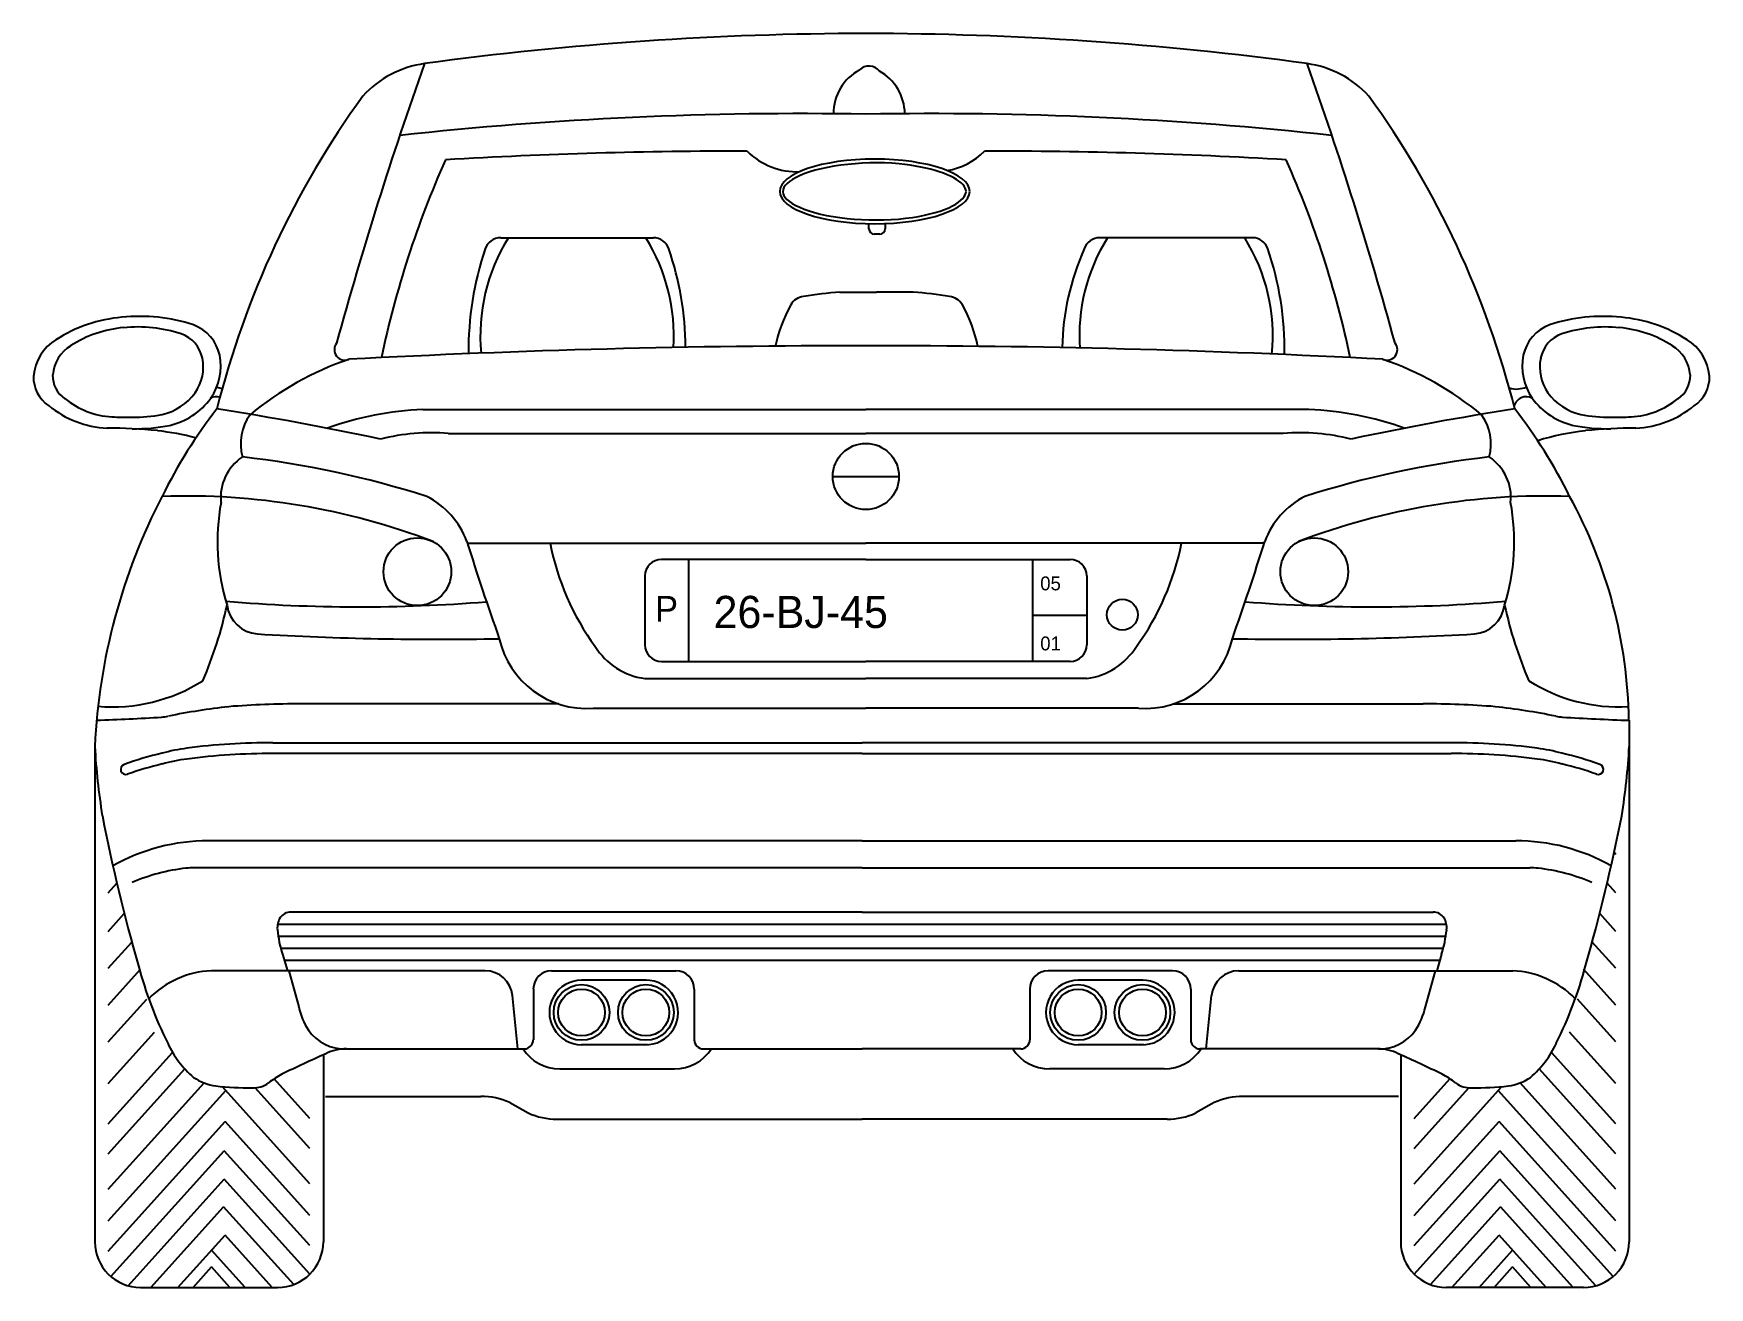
# Model space of a CAD drawing. Header units: millimetres. Extents: x -1037 to 1060, y 0 to 1568.
import ezdxf

# ---------------------------------------------------------------- set-up
doc = ezdxf.new("R2010")
doc.units = ezdxf.units.MM
doc.layers.add('ceco.net 215', color=7, linetype='Continuous')
doc.styles.add('AREAL', font='')
doc.styles.get('AREAL').set_extended_font_data('AvantGarde Bk BT')

msp = doc.modelspace()

# ---------------------------------------------------------------- linework, layer by layer
at = {"layer": 'ceco.net 215'}
for p, q in [((8.6, 1324), (8.6, 1330.3)), ((29, 1330.5), (29, 1324)), ((-452.1, 1312.8), (-261, 1312.8)), ((22.2, 1317.2), (15.4, 1317.2)), ((488.5, 1312.8), (297.4, 1312.8)), ((-27.6, 1244.6), (18.2, 1244.6)), ((63.9, 1244.6), (18.2, 1244.6)), ((-549.4, 1098), (4.8, 1098)), ((558.9, 1098), (4.8, 1098)), ((-517.6, 1068), (4.8, 1068)), ((527.1, 1068), (4.8, 1068)), ((-36.6, 1014.2), (46.2, 1014.2)), ((-493.8, 930.8), (4.8, 930.8)), ((503.3, 930.8), (4.8, 930.8)), ((4.8, 910.5), (-250.9, 910.5)), ((-216.9, 783), (-216.9, 910.5)), ((4.8, 910.5), (260.4, 910.5)), ((213.7, 783), (213.7, 910.5)), ((-271.6, 889.8), (-271.6, 803.7)), ((281.2, 889.8), (281.2, 803.7)), ((213.7, 840.7), (281.2, 840.7)), ((-250.9, 783), (4.8, 783)), ((260.4, 783), (4.8, 783)), ((-271.6, 761.4), (4.8, 761.4)), ((281.2, 761.4), (4.8, 761.4)), ((-379.7, 729.7), (-702, 729.7)), ((-336.4, 724.3), (4.8, 724.3)), ((346, 724.3), (4.8, 724.3)), ((389.2, 729.7), (702, 729.7)), ((960, 709.3), (960, 56.9)), ((-960, 676.6), (-960, 57.2)), ((-737.1, 681.2), (0, 681.2)), ((737.1, 681.2), (0, 681.2)), ((0, 667.7), (-737.1, 667.7)), ((0, 667.7), (737.1, 667.7)), ((0, 558.6), (-817.9, 558.6)), ((0, 558.6), (817.9, 558.6)), ((0, 524.9), (-835.5, 524.9)), ((0, 524.9), (835.5, 524.9)), ((943.2, 541.6), (941.1, 543.9)), ((-943.2, 493.4), (-932.3, 505.5)), ((943.2, 493.4), (932.3, 505.5)), ((-943.2, 445.3), (-923.1, 467.6)), ((0, 469.5), (-714.6, 469.5)), ((0, 469.5), (714.6, 469.5)), ((943.2, 445.3), (923.1, 467.6)), ((-731.2, 454.5), (731.2, 454.5)), ((-943.2, 399.3), (-913.7, 432)), ((-730.5, 439.5), (730.5, 439.5)), ((-727.3, 424.5), (727.3, 424.5)), ((943.2, 399.3), (913.7, 432)), ((-725.2, 417), (-719, 396.1)), ((-723, 409.5), (723, 409.5)), ((725.2, 417), (719, 396.1)), ((-943.2, 353.2), (-902.7, 398.1)), ((-471.4, 396.1), (-814.1, 396.1)), ((-717.3, 396.1), (-704.8, 350.8)), ((-388.4, 396.1), (-232.9, 396.1)), ((-269.8, 384.2), (-350.9, 384.2)), ((388.4, 396.1), (232.9, 396.1)), ((351.5, 384.2), (270.4, 384.2)), ((471.4, 396.1), (814.1, 396.1)), ((717.3, 396.1), (704.8, 350.8)), ((943.2, 353.2), (902.7, 398.1)), ((-943.2, 307.2), (-895, 360.6)), ((-430.5, 298.4), (-437.2, 365.2)), ((-411.2, 373.2), (-411.2, 309.8)), ((-210.1, 373.2), (-210.1, 309.8)), ((210.1, 373.2), (210.1, 309.8)), ((411.2, 373.2), (411.2, 309.8)), ((430.5, 298.4), (437.2, 365.2)), ((943.2, 307.2), (895, 360.6)), ((-943.2, 254.9), (-885.2, 319.2)), ((943.2, 254.9), (885.2, 319.2)), ((-943.2, 204.6), (-862.6, 293.9)), ((-645, 298.4), (-422.7, 298.4)), ((-268.5, 303.6), (-350.9, 303.5)), ((-198.6, 298.4), (0, 298.4)), ((198.6, 298.4), (0, 298.4)), ((352.8, 303.6), (270.4, 303.5)), ((645, 298.4), (422.7, 298.4)), ((943.2, 204.6), (862.6, 293.9)), ((-943.2, 167), (-847.2, 273.3)), ((-674, 290.8), (-674, 57.2)), ((-378.1, 273.4), (-234.6, 273.4)), ((378.1, 273.4), (234.6, 273.4)), ((674, 290.8), (674, 57.2)), ((943.2, 167), (847.2, 273.3)), ((-943.2, 123), (-823.3, 255.9)), ((-690.8, 211.4), (-735.6, 261)), ((690.8, 211.4), (735.6, 261)), ((943.2, 123), (823.3, 255.9)), ((-943.2, 83.3), (-796, 246.3)), ((-690.8, 129.8), (-800.5, 251.3)), ((-690.8, 173.7), (-759.4, 249.8)), ((-671.4, 239), (-476.8, 239)), ((-440.8, 231.3), (-417.8, 218.3)), ((440.8, 231.3), (417.8, 218.3)), ((671.4, 239), (476.8, 239)), ((690.8, 129.8), (800.5, 251.3)), ((690.8, 173.7), (759.4, 249.8)), ((943.2, 83.3), (796, 246.3)), ((-381.8, 210.6), (0, 210.6)), ((381.8, 210.6), (0, 210.6)), ((-943.2, 45.6), (-797, 207.6)), ((-690.8, 90), (-797, 207.6)), ((690.8, 90), (797, 207.6)), ((943.2, 45.6), (797, 207.6)), ((-939.9, 13.7), (-797.9, 171)), ((-690.8, 52.3), (-797.9, 171)), ((690.8, 52.3), (797.9, 171)), ((939.9, 13.7), (797.9, 171)), ((-918.2, 2.1), (-797.9, 135.4)), ((-690.8, 16.8), (-797.9, 135.4)), ((690.8, 16.8), (797.9, 135.4)), ((918.2, 2.1), (797.9, 135.4)), ((-889.9, 0), (-798.8, 100.9)), ((-711.1, 3.7), (-798.8, 100.9)), ((711.1, 3.7), (798.8, 100.9)), ((889.9, 0), (798.8, 100.9)), ((-855.9, 0), (-797, 65.3)), ((-738, 0), (-797, 65.3)), ((738, 0), (797, 65.3)), ((855.9, 0), (797, 65.3)), ((-772, 0), (-814, 46.5)), ((772, 0), (814, 46.5)), ((-837, 0), (-814, 25.6)), ((-790.9, 0), (-814, 25.6)), ((790.9, 0), (814, 25.6)), ((837, 0), (814, 25.6)), ((-902.7, 0), (-731.2, 0)), ((902.7, 0), (731.2, 0))]:
    msp.add_line(p, q, dxfattribs=at)
for centre, radius in [((4.8, 1014.2), 41.4), ((-556.3, 895.1), 42.4), ((565.8, 895.1), 42.4), ((325.8, 841.3), 19.3), ((-350.9, 343.9), 34.8), ((-270.4, 343.9), 34.8), ((270.4, 343.9), 34.8), ((350.9, 343.9), 34.8), ((-350.9, 343.9), 29.3), ((-270.4, 343.9), 29.3), ((270.4, 343.9), 29.3), ((350.9, 343.9), 29.3)]:
    msp.add_circle(centre, radius, dxfattribs=at)
for centre, radius, start, end in [((8.4, -2560.4), 4128.6, 90.0499, 97.7356), ((1.2, -2560.4), 4128.6, 82.2644, 89.9501), ((4092.8, -122), 4925.7, 160.3962, 164.6623), ((-530, 1403.9), 127.8, 97.7929, 137.8), ((25.7, 1468.3), 61.4, 117.9441, 180.5013), ((8.7, 1510.6), 16.8, 39.1192, 134.5247), ((-8.4, 1467), 62, 0.7915, 60.9933), ((-4083.3, -122), 4925.7, 15.3377, 19.6038), ((539.5, 1403.9), 127.8, 42.2, 82.2071), ((297.8, 821.3), 1139.3, 144.0696, 165.9025), ((-288.3, 821.3), 1139.3, 14.0975, 35.9304), ((-77.7, -3139.4), 4607.4, 88.9749, 96.2392), ((87.2, -3139.4), 4607.4, 83.7608, 91.0251), ((613.6, 906.2), 1241.8, 156.0491, 168.0706), ((-144.6, -5121.1), 6542.3, 89.99198, 93.30025), ((-82, 1482.3), 86.9, 224.7618, 272.7144), ((91.5, 1482.3), 86.9, 280.0343, 315.2382), ((154.1, -5121.1), 6542.3, 86.69975, 90.00802), ((-604.1, 906.2), 1241.8, 11.9294, 23.9509), ((15.4, 1324), 6.78, 180, 270), ((22.2, 1324), 6.78, 270, 0), ((-246, 1190.1), 231.6, 148.0213, 185.3707), ((-452.1, 1292.4), 20.4, 90, 161.2577), ((-467.1, 1190.1), 231.6, 356.3816, 31.9787), ((-261, 1292.4), 20.4, 18.7423, 90), ((503.5, 1190.1), 231.6, 148.0213, 183.8814), ((297.4, 1292.4), 20.4, 90, 161.2577), ((282.4, 1190.1), 231.6, 354.3599, 31.9787), ((488.5, 1292.4), 20.4, 18.7423, 90), ((-96.8, 1171.8), 395.6, 161.2577, 180.5815), ((-616.3, 1171.8), 395.6, 0.5743, 18.7423), ((571, 1168.5), 320.7, 155.994, 178.7569), ((133.2, 1171.8), 395.6, 359.2558, 18.7423), ((-71.4, 1218.9), 20.4, 95.2504, 150.8372), ((-4.7, 852.8), 392.5, 93.3417, 100.0581), ((41.1, 852.8), 392.5, 79.9419, 86.6583), ((107.7, 1218.9), 20.4, 29.1628, 84.7496), ((71, 1139.5), 183.4, 150.8372, 168.4207), ((-34.6, 1139.5), 183.4, 11.5723, 29.1628), ((-34.6, 1139.5), 183.4, 11.5723, 29.1628), ((-909.6, 1029.6), 184.5, 95.1322, 122.4344), ((-910.6, 1052.7), 148.3, 95.1322, 122.4344), ((-903.9, 996.8), 217.7, 71.952, 95.8531), ((-906, 1026.3), 174.9, 71.952, 95.8531), ((-854, 1155.4), 51.4, 11.6318, 70.1034), ((877.7, 1155.4), 51.4, 109.8966, 168.3682), ((927.6, 996.8), 217.7, 84.1469, 108.048), ((929.7, 1026.3), 174.9, 84.1469, 108.048), ((934.3, 1052.7), 148.3, 57.5656, 84.8678), ((933.3, 1029.6), 184.5, 57.5656, 84.8678), ((-977, 1134.4), 59.8, 121.8156, 174.8513), ((-964.7, 1136.9), 48.1, 121.8156, 174.8513), ((-865.8, 1153.8), 41.3, 11.6318, 70.1034), ((-647.1, 1172.8), 13.1, 142.0353, 292.7421), ((-5.2, -10790.4), 11968.1, 89.9521, 93.05028), ((14.8, -10790.4), 11968.1, 86.94972, 90.0479), ((656.7, 1172.8), 13.1, 247.2579, 37.9647), ((889.5, 1153.8), 41.3, 109.8966, 168.3682), ((988.4, 1136.9), 48.1, 5.1487, 58.1844), ((1000.7, 1134.4), 59.8, 5.1487, 58.1844), ((-879.7, 1151), 55.5, 324.7107, 11.5387), ((-871.3, 1152), 69, 324.7107, 11.5387), ((-512.4, 784.2), 398.2, 109.0039, 129.505), ((521.9, 784.2), 398.2, 50.495, 70.9961), ((895, 1152), 69, 168.4613, 215.2893), ((903.5, 1151), 55.5, 168.4613, 215.2893), ((-993.5, 1138.6), 43.2, 178.4328, 236.0708), ((-978, 1140.3), 34.7, 178.4328, 236.0708), ((1001.7, 1140.3), 34.7, 303.9292, 1.5672), ((1017.2, 1138.6), 43.2, 303.9292, 1.5672), ((-933.8, 1188.6), 99.8, 230.5179, 267.2559), ((-891.8, 1160.8), 71, 283.0504, 323.857), ((-886.2, 1164.2), 88.3, 283.0504, 323.857), ((-807.5, 1098.1), 15.9, 75.0381, 117.7897), ((-791.3, 1177.3), 53.9, 252.6002, 260.1421), ((818.4, 1149), 25.4, 250.1216, 276.9147), ((831.2, 1098.1), 15.9, 62.2103, 165.1303), ((815, 1177.3), 53.9, 276.9147, 287.3998), ((909.9, 1164.2), 88.3, 216.143, 256.9496), ((915.5, 1160.8), 71, 216.143, 256.9496), ((957.5, 1188.6), 99.8, 272.7441, 309.4821), ((-938.6, 1198.7), 124.2, 230.5179, 267.2559), ((-910.4, 1265.6), 177.3, 269.0763, 281.2841), ((-311.4, 711.7), 628.9, 142.0219, 153.8033), ((-1380.1, -2571.9), 3715.1, 77.9178, 81.1295), ((-715.7, 1055.2), 61.8, 144.0701, 195.5749), ((-534, 704.5), 393.8, 92.2386, 110.0276), ((543.6, 704.5), 393.8, 69.9724, 87.7614), ((1389.6, -2571.9), 3715.1, 98.8705, 102.0822), ((725.2, 1055.2), 61.8, 344.4251, 35.9299), ((321, 711.7), 628.9, 26.1967, 37.9781), ((934.2, 1265.6), 177.3, 258.7159, 270.9237), ((962.3, 1198.7), 124.2, 272.7441, 309.4821), ((-941, 514.7), 560, 83.917, 90.3647), ((-919.5, 1384.6), 296.4, 266.3048, 271.2008), ((-909.5, 1294.6), 220.7, 269.0763, 281.2841), ((-918.4, 744.1), 329.4, 75.0631, 83.581), ((942.2, 744.1), 329.4, 96.419, 107.0921), ((933.2, 1294.6), 220.7, 258.7159, 270.9237), ((964.7, 514.7), 560, 89.6353, 96.083), ((943.2, 1384.6), 296.4, 268.7992, 273.6952), ((-539.1, 812.8), 256.1, 85.1919, 104.3301), ((548.6, 812.8), 256.1, 75.6699, 94.8081), ((-742, 988.2), 60.4, 123.4615, 186.1007), ((-912.3, -164.7), 1211.1, 72.3207, 83.5027), ((921.8, -164.7), 1211.1, 96.4973, 107.6793), ((751.5, 988.2), 60.4, 353.8993, 56.5385), ((-204.1, 640.9), 756.7, 152.577, 177.2911), ((-846.5, 118.3), 871.5, 69.1747, 91.9241), ((-590.2, 898.2), 101.8, 19.8716, 63.3477), ((599.7, 898.2), 101.8, 116.6523, 160.1284), ((856, 118.3), 871.5, 88.0759, 110.8253), ((360, 700.6), 599.5, 0.8323, 28.7977), ((-536.7, 932.9), 269.8, 169.5611, 197.1755), ((546.2, 932.9), 269.8, 342.8245, 10.4389), ((2557.2, 1883.1), 3196.1, 197.2968, 199.5921), ((-69.8, 993.5), 326.5, 191.0819, 215.9855), ((79.3, 993.5), 326.5, 324.0145, 348.9181), ((-2547.7, 1883.1), 3196.1, 340.4079, 342.7032), ((-250.9, 889.8), 20.7, 90, 180), ((260.4, 889.8), 20.7, 0, 90), ((-1306.4, 965.1), 524, 336.8117, 347.6804), ((-628.9, 2853.9), 2002.7, 265.2167, 274.552), ((-753.4, 858.6), 41.4, 187.4355, 265.534), ((638.4, 2853.9), 2002.7, 265.448, 274.7833), ((762.9, 858.6), 41.4, 274.466, 352.5645), ((1315.9, 965.1), 524, 192.3196, 203.1883), ((-530, 4619.5), 3808.9, 266.5901, 271.1452), ((-344.4, 836.4), 112.4, 192.8907, 274.0346), ((-259.6, 848.4), 87.8, 212.1166, 262.1006), ((-250.9, 803.7), 20.7, 180, 270), ((260.4, 803.7), 20.7, 270, 0), ((269.1, 848.4), 87.8, 277.8994, 327.8834), ((353.9, 836.4), 112.4, 265.9654, 347.1093), ((539.6, 4619.5), 3808.9, 268.8548, 273.4099), ((-937.7, 937.4), 211.3, 265.0457, 302.3096), ((947.2, 937.4), 211.3, 237.6904, 273.1732), ((-1064.6, 3767.8), 3060.3, 272.0018, 273.5275), ((-879.6, 770.4), 57.2, 273.2588, 281.7504), ((-697.1, -127.4), 859, 96.3648, 101.4694), ((-705.8, -352.7), 1082.5, 89.7993, 94.5866), ((705.8, -352.7), 1082.5, 85.4134, 90.2007), ((697.1, -127.4), 859, 78.5306, 83.6352), ((879.6, 770.4), 57.2, 258.2496, 266.7412), ((1064.6, 3767.8), 3060.3, 266.4725, 268.0406), ((-114.1, 724.3), 847.2, 183.2221, 189.142), ((-814.1, 443.6), 232.8, 97.5833, 105.3354), ((-739.9, -129), 810.2, 89.8012, 97.4396), ((739.9, -129), 810.2, 82.5604, 90.1988), ((814.1, 443.6), 232.8, 74.6646, 82.4167), ((114.1, 724.3), 847.2, 350.858, 356.7779), ((-921.2, 647.9), 6.36, 109.418, 289.418), ((-780.3, 261.8), 417.4, 103.2105, 110.0346), ((-780.3, 248.3), 417.4, 103.2105, 109.418), ((-814.1, 430.1), 232.8, 97.5833, 105.3354), ((-739.9, -142.5), 810.2, 89.8012, 97.4396), ((739.9, -142.5), 810.2, 82.5604, 90.1988), ((814.1, 430.1), 232.8, 74.6646, 82.4167), ((780.3, 261.8), 417.4, 69.9654, 76.7895), ((780.3, 248.3), 417.4, 70.582, 76.7895), ((921.2, 647.9), 6.36, 250.582, 70.582), ((1270.6, 1025.7), 2263.5, 191.1061, 195.9904), ((-1270.6, 1025.7), 2263.5, 344.0096, 348.8939), ((-818.4, 317.5), 241.1, 89.8782, 119.5523), ((818.4, 317.5), 241.1, 60.4477, 90.1218), ((-818.4, 284.8), 241.1, 96.5336, 113.183), ((-835.5, 433.4), 91.5, 90, 96.5336), ((835.5, 433.4), 91.5, 83.4664, 90), ((818.4, 284.8), 241.1, 66.817, 83.4664), ((-705.9, 449.7), 25.7, 150.1129, 185.4513), ((-713.9, 451.3), 18.2, 92.149, 141.7769), ((713.9, 451.3), 18.2, 38.2231, 87.851), ((705.9, 449.7), 25.7, 354.5487, 29.8871), ((-567.9, 465.9), 164.7, 186.4834, 197.2788), ((567.9, 465.9), 164.7, 342.7212, 353.5166), ((-386.9, 543.1), 537.3, 195.2113, 206.2667), ((386.9, 543.1), 537.3, 333.7333, 344.7887), ((-808.9, 279.5), 116.7, 92.5441, 135.6621), ((-471.4, 361.7), 34.3, 5.7704, 90), ((-388.4, 373.2), 22.9, 90, 180), ((-350.9, 343.9), 40.3, 89.9968, 270.0309), ((-270.4, 343.9), 40.3, 267.3742, 90.8519), ((-232.9, 373.2), 22.9, 0, 90), ((232.9, 373.2), 22.9, 90, 180), ((270.4, 343.9), 40.3, 89.9968, 270.0309), ((350.9, 343.9), 40.3, 267.3742, 90.8519), ((388.4, 373.2), 22.9, 0, 90), ((471.4, 361.7), 34.3, 90, 174.2296), ((808.9, 279.5), 116.7, 44.3379, 87.4559), ((-617.7, 370.4), 89.3, 192.6534, 213.0689), ((617.7, 370.4), 89.3, 326.9311, 347.3466), ((-647.1, 354.4), 56.1, 215.7533, 271.3437), ((647.1, 354.4), 56.1, 268.6563, 324.2467), ((-752.2, 360.2), 128.8, 205.2173, 229.1663), ((-645.7, 243.8), 54.6, 89.252, 117.5558), ((-378.1, 328.4), 55, 213.0947, 270), ((-422.7, 309.8), 11.4, 270, 0), ((-234.6, 328.4), 55, 270, 326.9053), ((-198.6, 309.8), 11.4, 180, 270), ((234.6, 328.4), 55, 213.0947, 270), ((198.6, 309.8), 11.4, 270, 0), ((378.1, 328.4), 55, 270, 326.9053), ((422.7, 309.8), 11.4, 180, 270), ((645.7, 243.8), 54.6, 62.4442, 90.748), ((752.2, 360.2), 128.8, 310.8337, 334.7827), ((65.2, -1361.2), 1809.9, 114.0028, 115.9209), ((-65.2, -1361.2), 1809.9, 64.0791, 65.9972), ((-800.2, 315.9), 64.3, 235.6932, 262.3932), ((-768.2, 600.8), 351, 263.3796, 270.898), ((-760.5, 277.9), 28.2, 265.4902, 309.1086), ((-669.8, 159), 121.3, 117.5384, 126.8979), ((669.8, 159), 121.3, 53.1021, 62.4616), ((760.5, 277.9), 28.2, 230.8914, 274.5098), ((768.2, 600.8), 351, 269.102, 276.6204), ((800.2, 315.9), 64.3, 277.6068, 304.3068), ((-476.8, 150.9), 88.1, 65.8636, 90), ((476.8, 150.9), 88.1, 90, 114.1364), ((-381.8, 298.6), 88.1, 245.8636, 270), ((381.8, 298.6), 88.1, 270, 294.1364), ((-902.7, 57.2), 57.2, 180, 270), ((-731.2, 57.2), 57.2, 270, 0), ((731.2, 57.2), 57.2, 180, 270), ((902.7, 57.2), 57.2, 270, 0)]:
    msp.add_arc(centre, radius, start, end, dxfattribs=at)
at = {"layer": 'ceco.net 215', "extrusion": (0, 0, -1)}
msp.add_ellipse((15.9, 1370.7), major_axis=(118.8, 0), ratio=0.340336, dxfattribs=at)
at = {"layer": 'ceco.net 215'}
msp.add_open_spline([(130.1, 1370.7), (130.1, 1365.5), (125.1, 1358.8), (101.5, 1346.5), (83.7, 1341.3), (17.7, 1331.4), (-40.7, 1336), (-104.1, 1361), (-107.8, 1374.5), (-57.3, 1401.9), (-1.5, 1409.6), (84.4, 1401.7), (116, 1390.5), (129, 1376.3), (130.1, 1373.4), (130.1, 1370.7)], degree=3, knots=[0, 0, 0, 0, 0.577795, 0.577795, 1.155589, 1.155589, 2.429444, 2.429444, 3.703299, 3.703299, 4.977154, 4.977154, 5.983238, 5.983238, 6.283185, 6.283185, 6.283185, 6.283185], dxfattribs=at)

# ---------------------------------------------------------------- texts
at = {"layer": 'ceco.net 215', "attachment_point": 1, "style": 'AREAL'}
for s, insert, char_height in [('{\\fBankGothic Md BT|b0|i0|c0|p34;05}', (223, 889.2), 17.361), ('{\\fBankGothic Md BT|b0|i0|c0|p34;P}', (-258.9, 864.8), 32.15), ('{\\fBankGothic Md BT|b0|i0|c0|p34;26-BJ-45}', (-185.7, 864.9), 40.188), ('{\\fBankGothic Md BT|b0|i0|c0|p34;01}', (223, 814.1), 17.361)]:
    msp.add_mtext(s, dxfattribs=dict(at, insert=insert, char_height=char_height))

doc.saveas('drawing.dxf')
